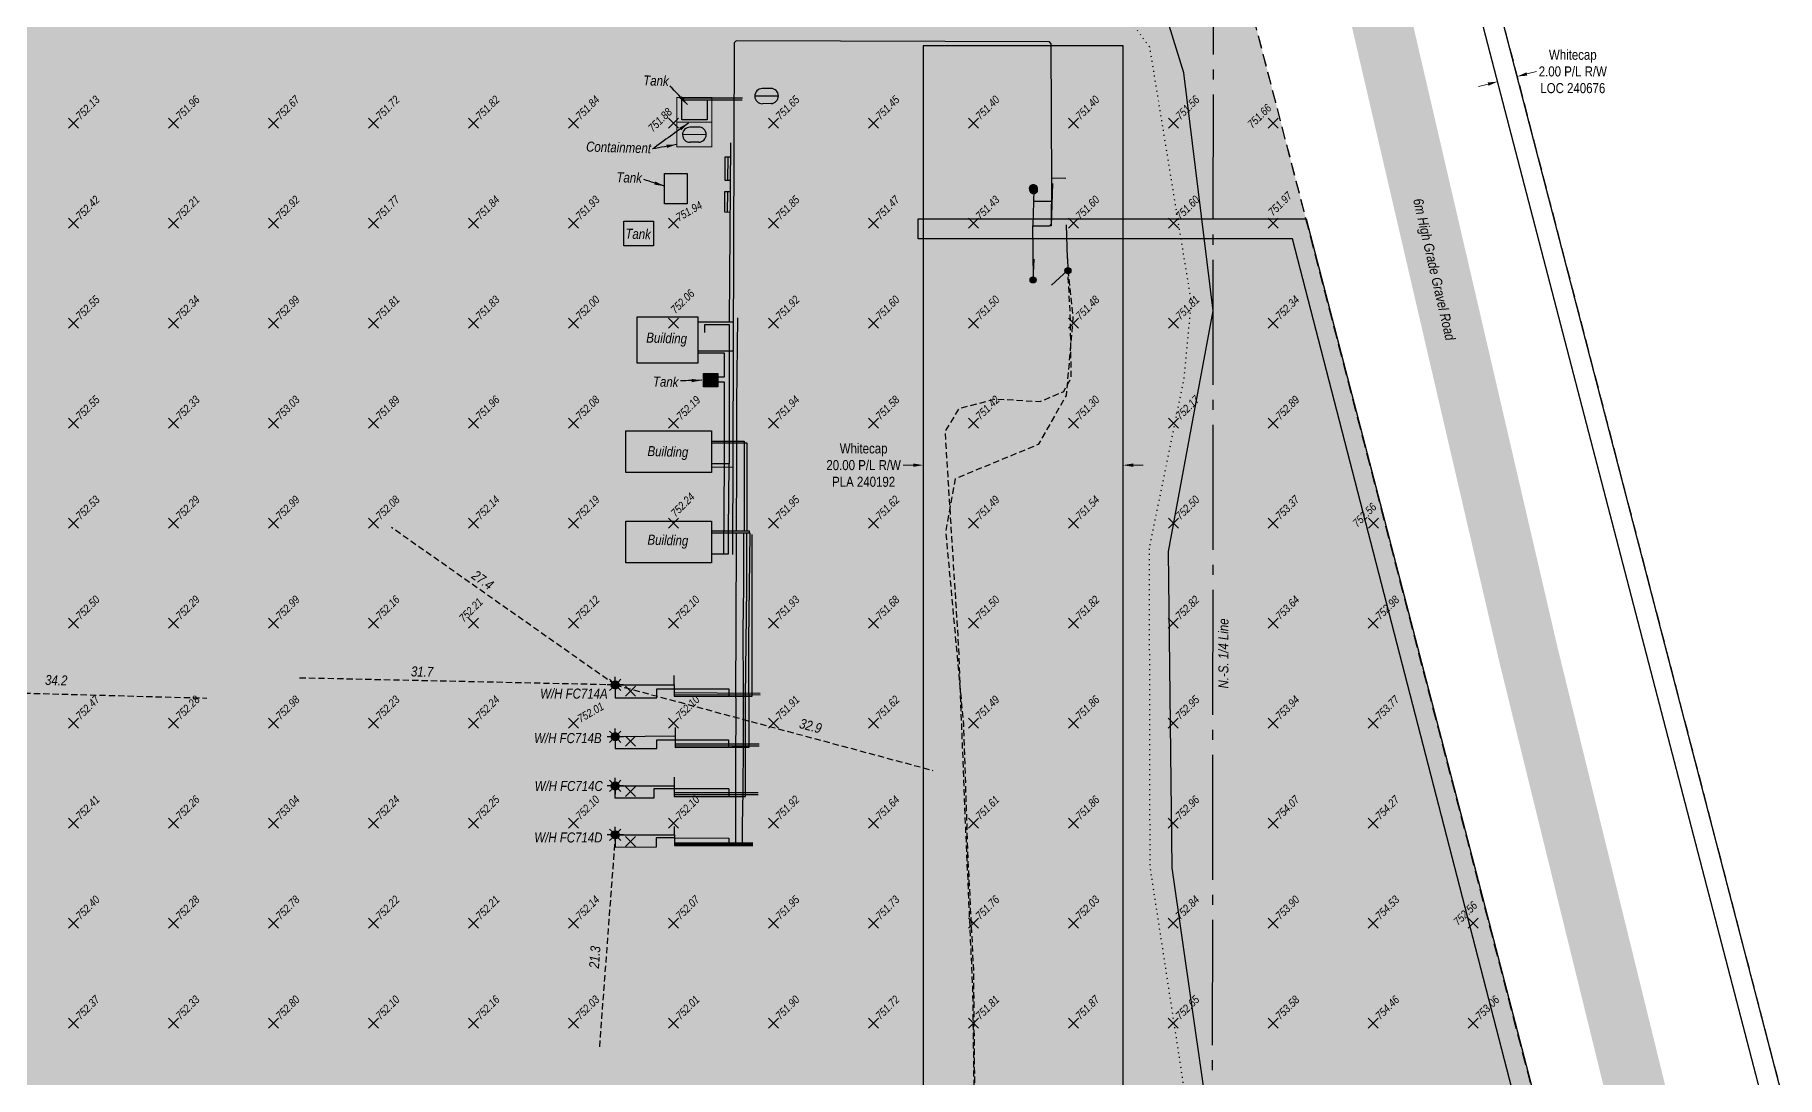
# Model space of a CAD drawing. Extents: x 494960 to 503443, y 6040332 to 6043193.
# Drawn here: x 498839 to 500580, y 6041192 to 6042233 of the extents above; entities that cross this region are included whole.
import ezdxf

# ---------------------------------------------------------------- set-up
doc = ezdxf.new("R2010")
doc.units = 0
doc.header["$LTSCALE"] = 5
doc.header["$PDMODE"] = 3
doc.header["$PDSIZE"] = 5
for name, pattern in [('foc-ACCESSROAD', [3.75, 2.5, -1.25]), ('foc-QUARTERLINE', [33, 25, -3, 2, -3]), ('foc-TIELINE', [1.875, 1.25, -0.625]), ('foc-TOPO', [1, 0.2, -0.8]), ('UG_PIPE', [1.875, 1.25, -0.625])]:
    doc.linetypes.add(name, pattern=pattern)
doc.layers.get('Defpoints').update_dxf_attribs({"color": 9})
for name, color, linetype in [('AS-DRILL-T', 8, 'Continuous'), ('AS-PIPE-UG', 44, 'UG_PIPE'), ('AS-ROADS', 254, 'Continuous'), ('AS-SYMBOL', 7, 'Continuous'), ('C-AR', 13, 'foc-ACCESSROAD'), ('C-RW', 13, 'Continuous'), ('C-WS', 13, 'foc-ACCESSROAD'), ('L-QSEC', 8, 'foc-QUARTERLINE'), ('P-PROPOSED-H', 21, 'Continuous'), ('T-LOW-AREA', 48, 'foc-TOPO'), ('T-SLOPE', 48, 'Continuous'), ('T-TIE', 201, 'foc-TIELINE')]:
    doc.layers.add(name, color=color, linetype=linetype)
for name, color, linetype, true_color in [('AS-PIPE-AG', 7, 'Continuous', 0x7d00fa), ('AS-STRUCTURE-H', 7, 'Continuous', 0xa8a8a8), ('AS-STRUCTURE-T', 7, 'Continuous', 0x454545), ('oil_and_gas_wells_pt', 7, 'Continuous', 0xa9ec0c)]:
    doc.layers.add(name, color=color, linetype=linetype, true_color=true_color)
doc.layers.add('AS-STRUCTURE', color=7, linetype='Continuous', lineweight=30, true_color=0x595959)
for name, color, linetype, lineweight in [('C-AR-T', 13, 'Continuous', 9), ('C-RW-T', 13, 'Continuous', 9), ('C-WS-T', 13, 'Continuous', 9), ('T-ELEVATION', 48, 'Continuous', 18), ('T-ELEVATION-T', 48, 'Continuous', 18), ('T-TEXT', 48, 'Continuous', 18), ('T-TIE-T', 201, 'Continuous', 18)]:
    doc.layers.add(name, color=color, linetype=linetype, lineweight=lineweight)
doc.styles.add('80CG', font='ARIALN.TTF', dxfattribs={"height": 10})
doc.styles.add('80L', font='ARIALN.TTF', dxfattribs={"height": 10})
doc.styles.add('80LS', font='ARIALNI.TTF', dxfattribs={"height": 10})
doc.dimstyles.new('Compass 5 000', dxfattribs={"dimscale": 5, "dimtxt": 9, "dimasz": 2, "dimexe": 0.2, "dimexo": 0.0625, "dimgap": 0.5, "dimtad": 0, "dimtih": 1, "dimtoh": 1, "dimzin": 0, "dimdsep": 46, "dimtxsty": '80CG', "dimcen": 0.1, "dimse1": 1, "dimse2": 1, "dimclrd": 256, "dimclrt": 256, "dimaunit": 1, "dimadec": 4, "dimazin": 0, "dimtfac": 0.06, "dimtofl": 0, "dimtmove": 0, "dimatfit": 1, "dimfxl": 0.2, "dimtolj": 1, "dimtzin": 0, "dimlwd": -1, "dimarcsym": 0})

# ---------------------------------------------------------------- blocks, each defined once
blk = doc.blocks.new('PIG')
h = blk.add_hatch(color=255)
h.dxf.hatch_style = 1
edge = h.paths.add_edge_path()
edge.add_arc((0, 0), 0.85, 0, 360)
at = {"layer": 'AS-SYMBOL'}
h = blk.add_hatch(color=13, dxfattribs=at)
h.dxf.hatch_style = 1
h.paths.add_polyline_path([(-0.1, 0, 1), (-0.55, 0, 1)])
h = blk.add_hatch(color=13, dxfattribs=at)
h.dxf.hatch_style = 1
h.paths.add_polyline_path([(0.1, 0, 1), (0.55, 0, 1)])
at = {"layer": 'AS-SYMBOL', "color": 13}
for centre, radius in [((0, 0), 0.75), ((-0.33, 0), 0.225), ((0.33, 0), 0.225)]:
    blk.add_circle(centre, radius, dxfattribs=at)
blk = doc.blocks.new('RISER')
h = blk.add_hatch(color=255)
h.dxf.hatch_style = 1
edge = h.paths.add_edge_path()
edge.add_arc((0, 0), 0.7, 0, 360)
blk.add_hatch(color=13).paths.add_polyline_path([(0.58, -0.15), (-0.58, -0.15, 0.774597)])
at = {"color": 13}
blk.add_line((-0.58, -0.15), (0.58, -0.15), dxfattribs=at)
blk.add_circle((0, 0), 0.6, dxfattribs=at)
blk = doc.blocks.new('GAS')
h = blk.add_hatch(color=255)
h.dxf.hatch_style = 1
edge = h.paths.add_edge_path()
edge.add_arc((0, 0), 0.9, 0, 360)
for p, q in [((-0.81, 0), (-1.62, 0)), ((-0.57, 0.57), (-1.14, 1.14)), ((0, 0.81), (0, 1.62)), ((0.57, 0.57), (1.14, 1.14)), ((1.62, 0), (0.81, 0)), ((-0.57, -0.57), (-1.14, -1.14)), ((0, -0.81), (0, -1.62)), ((1.14, -1.14), (0.57, -0.57))]:
    blk.add_line(p, q)
blk.add_circle((0, 0), 0.8)
blk = doc.blocks.new('*U611')
at = {"color": 13}
for p, q in [((-0.6, 1.27), (-0.58, 0.58)), ((0.6, 1.3), (0.62, 0.62))]:
    blk.add_line(p, q, dxfattribs=at)
for centre, start, end in [((0, 1.28), 1.848, 181.5803), ((0.02, 0.6), 181.5803, 1.5803)]:
    blk.add_arc(centre, 0.6, start, end, dxfattribs=at)
at = {"layer": 'Defpoints'}
blk.add_line((-0.01, 1.88), (0.04, 0), dxfattribs=at)
blk = doc.blocks.new('*D612')
at = {"layer": 'C-RW-T', "transparency": 16777216}
for p, q in [((499716.8, 6041803.3), (499706.7, 6041803.3)), ((499936.7, 6041803.3), (499946.7, 6041803.3))]:
    blk.add_line(p, q, dxfattribs=at)
for points in [[(499716.8, 6041805), (499716.8, 6041801.6), (499726.8, 6041803.3)], [(499936.7, 6041805), (499936.7, 6041801.6), (499926.7, 6041803.3)]]:
    blk.add_solid(points, dxfattribs=at)
at = {"layer": 'Defpoints', "color": 0, "transparency": 16777216}
for p in [(499926.7, 6041803.3), (499726.8, 6041428.4), (499926.7, 6041428.4)]:
    blk.add_point(p, dxfattribs=at)
at = {"layer": 'C-RW-T', "transparency": 16777216, "insert": (499667.2, 6041803.3), "char_height": 10, "attachment_point": 5, "style": '80CG'}
blk.add_mtext('\\A1;Whitecap\\P20.00 P/L R/W\\PPLA 240192', dxfattribs=at)
blk = doc.blocks.new('*D614')
at = {"layer": 'C-AR-T', "transparency": 16777216}
for p, q in [((500330.2, 6042194.3), (500339.9, 6042196.8)), ((500291.5, 6042184.2), (500281.8, 6042181.7))]:
    blk.add_line(p, q, dxfattribs=at)
for points in [[(500329.8, 6042195.9), (500330.6, 6042192.7), (500320.5, 6042191.8)], [(500291.1, 6042185.8), (500291.9, 6042182.6), (500301.2, 6042186.7)]]:
    blk.add_solid(points, dxfattribs=at)
at = {"layer": 'Defpoints', "color": 0, "transparency": 16777216}
for p in [(500320.5, 6042191.9), (500320.5, 6042191.8), (500301.1, 6042186.9)]:
    blk.add_point(p, dxfattribs=at)
at = {"layer": 'C-AR-T', "transparency": 16777216, "insert": (500376.2, 6042196.8), "char_height": 10, "attachment_point": 5, "style": '80CG'}
blk.add_mtext('\\A1;Whitecap^J2.00 P/L R/W\\PLOC 240676', dxfattribs=at)

msp = doc.modelspace()

# ---------------------------------------------------------------- hatches: boundary and pattern name
at = {"layer": 'AS-ROADS'}
h = msp.add_hatch(color=256, dxfattribs=at)
h.dxf.hatch_style = 1
h.paths.add_polyline_path([(498743.325, 6042493.133), (498741.64, 6042495.602), (498740.49, 6042500.542), (498741.72, 6042680.662), (498790.19, 6042729.142), (498815.04, 6042760.422), (499065.31, 6042767.652), (499307.61, 6042776.542), (499548.23, 6042765.242), (499588.79, 6042752.872), (499613, 6042723.112), (499606.16, 6042562.442), (499601.83, 6042535.502), (499543.31, 6042419.572), (499383.709, 6042215.839), (499318.711, 6042120.013), (499276.405, 6042067.402), (499258.531, 6041940.717), (499195.157, 6041740.944), (499104.16, 6041675.978), (499094.41, 6041229.332), (499317.029, 6041227.708), (499577.021, 6041208.218), (499684.268, 6041250.446), (499710.267, 6041401.494), (499785.015, 6041679.226), (499820.764, 6041766.931), (499910.136, 6041874.126), (499965.385, 6041992.69), (499952.97, 6042221.392), (499883.43, 6042315.152), (499823.81, 6042413.802), (499758.57, 6042546.882), (499743.73, 6042529.322), (499729.39, 6042573.162), (499733.27, 6042648.822), (499760.37, 6042729.782), (499760.25, 6042729.622), (499844.4, 6042759.832), (499950.97, 6042754.252), (499987.5, 6042746.462), (500016.09, 6042727.992), (500059, 6042686.142), (499998.99, 6043031.642), (499978.51, 6042971.132), (499943.11, 6042918.172), (499835.74, 6042854.132), (499579, 6042833.032), (499298.39, 6042832.152), (499070.5, 6042832.312), (498813.53, 6042843.552), (498666.88, 6042832.752), (498641.96, 6042798.562), (498594.26, 6042755.042), (498569.5, 6042711.562), (498568.34, 6042656.832), (498543.299, 6042611.674), (498530.678, 6042497.667), (498536.409, 6042474.362), (498738.557, 6042469.925)])
h = msp.add_hatch(color=256, dxfattribs=at)
h.dxf.hatch_style = 1
h.paths.add_polyline_path([(498725.61, 6042493.602), (498529.94, 6042497.682), (498215.72, 6042500.142), (497820.58, 6042502.162), (497816.22, 6042449.792), (497821.9, 6040951.372), (497842.27, 6040943.392), (497848.65, 6040899.932), (497860.04, 6040897.082), (498061.44, 6040899.402), (498375.06, 6040899.012), (498851.3, 6040898.322), (499006.94, 6040895.142), (499006.25, 6041094.242), (499003.4, 6041296.962), (499016.18, 6041774.522), (499031.01, 6042153.512), (499020.5, 6042485.792)])
at = {"layer": 'AS-STRUCTURE-H'}
h = msp.add_hatch(color=256, dxfattribs=at)
h.dxf.hatch_style = 1
h.paths.add_polyline_path([(499485.531, 6042168.585), (499510.732, 6042168.585), (499510.732, 6042148.502), (499485.531, 6042148.502)])
h = msp.add_hatch(color=256, dxfattribs=at)
h.dxf.hatch_style = 1
h.paths.add_polyline_path([(499468.249, 6042094.869), (499490.653, 6042094.869), (499490.653, 6042064.429), (499468.249, 6042064.429)])
h = msp.add_hatch(color=256, dxfattribs=at)
h.dxf.hatch_style = 1
h.paths.add_polyline_path([(499427.625, 6042047.224), (499457.02, 6042047.224), (499457.02, 6042022.607), (499427.625, 6042022.607)])
h = msp.add_hatch(color=256, dxfattribs=at)
h.dxf.hatch_style = 1
h.paths.add_polyline_path([(499440.914, 6041951.477), (499501.408, 6041951.477), (499501.408, 6041905.386), (499440.914, 6041905.386)])
h = msp.add_hatch(color=256, dxfattribs=at)
h.dxf.hatch_style = 1
h.paths.add_polyline_path([(499507, 6041895.064), (499521.598, 6041895.064), (499521.598, 6041881.722), (499507, 6041881.722)])
h = msp.add_hatch(color=256, dxfattribs=at)
h.dxf.hatch_style = 1
h.paths.add_polyline_path([(499429.379, 6041837.462), (499515.257, 6041837.462), (499515.257, 6041795.855), (499429.379, 6041795.855)])
h = msp.add_hatch(color=256, dxfattribs=at)
h.dxf.hatch_style = 1
h.paths.add_polyline_path([(499429.379, 6041747.328), (499515.257, 6041747.328), (499515.257, 6041705.72), (499429.379, 6041705.72)])
at = {"layer": 'P-PROPOSED-H'}
h = msp.add_hatch(color=256, dxfattribs=at)
h.dxf.hatch_style = 1
h.paths.add_polyline_path([(500461.49, 6040695.627), (500053.679, 6042264.135), (499994.73, 6042711.589), (497727.897, 6042711.589), (497727.897, 6040695.627)])

# ---------------------------------------------------------------- linework, layer by layer
at = {"layer": 'AS-PIPE-AG', "flags": 128}
for points in [[(499837.5, 6042078.542), (499836.36, 6042042.602), (499853.19, 6042042.392), (499855.16, 6042044.542), (499855.35, 6042084.082), (499854.654, 6042224.495), (499853.026, 6042226.453), (499539.888, 6042227.488), (499537.726, 6042225.578), (499536.138, 6041713.867)], [(499486.59, 6042168.585), (499488.148, 6042170.398), (499546.268, 6042170.398)], [(499545.919, 6042168.278), (499510.732, 6042168.278)], [(499533.993, 6042125.371), (499532.9, 6041946.46)], [(499533.905, 6042111.032), (499528.52, 6042111.032), (499528.52, 6042088.338), (499533.766, 6042088.306)], [(499531.358, 6042111.032), (499531.22, 6042088.322)], [(499869.35, 6042089.782), (499855.32, 6042090.065)], [(499533.695, 6042076.679), (499528.117, 6042076.679), (499528.117, 6042056.381), (499533.571, 6042056.348)], [(499530.957, 6042076.679), (499530.833, 6042056.365)], [(499855.88, 6042084.882), (499854.82, 6042042.562), (499836.68, 6042041.782)], [(499836.92, 6042067.262), (499837, 6042067.282), (499854.83, 6042067.112), (499855.19, 6042067.182)], [(499836.89, 6041989.412), (499836.36, 6042042.602)], [(499869.74, 6042043.692), (499870.8, 6042010.262), (499871.18, 6042009.852), (499871.23, 6041998.452), (499871.16, 6041997.982), (499871.16, 6041997.902), (499855.17, 6041983.092)], [(499837.43, 6042009.192), (499836.51, 6041988.392)], [(499501.408, 6041946.558), (499536.86, 6041946.448)], [(499540.978, 6041950.447), (499540.195, 6041866.673), (499540.093, 6041803.233), (499539.9, 6041737.705)], [(499508.452, 6041935.788), (499508.452, 6041942.331), (499508.452, 6041943.947), (499532.865, 6041943.947), (499532.865, 6041917.867), (499532.865, 6041866.469), (499532.865, 6041804.476), (499515.257, 6041804.476)], [(499501.408, 6041917.556), (499536.77, 6041917.446)], [(499501.408, 6041915.628), (499527.81, 6041915.628), (499527.81, 6041891.319), (499521.285, 6041891.319)], [(499521.598, 6041886.727), (499527.727, 6041886.727), (499527.647, 6041804.476), (499527.232, 6041714.634)], [(499515.257, 6041827.258), (499547.87, 6041827.258), (499547.87, 6041737.705)], [(499550.708, 6041737.705), (499550.708, 6041825.244), (499515.257, 6041825.244)], [(499515.257, 6041714.634), (499532.217, 6041714.634), (499532.228, 6041737.705), (499532.865, 6041804.476)], [(499515.257, 6041801.468), (499536.41, 6041801.402)], [(499515.257, 6041737.705), (499552.795, 6041737.705), (499552.795, 6041735.229)], [(499477.764, 6041583.631), (499477.764, 6041572.494), (499555.684, 6041572.494), (499555.684, 6041637.198), (499555.684, 6041680.992), (499555.684, 6041714.239), (499555.684, 6041733.968)], [(499477.849, 6041491.289), (499477.849, 6041472.231), (499515.815, 6041472.205), (499549.128, 6041472.171), (499549.128, 6041571.533), (499550.54, 6041681.083), (499550.465, 6041735.229)], [(499478.866, 6041540.967), (499478.866, 6041521.248), (499535.391, 6041521.315), (499552.821, 6041521.315), (499552.549, 6041628.094), (499553.647, 6041735.229), (499515.257, 6041735.229)], [(499539.813, 6041735.229), (499539.543, 6041638.474), (499539.274, 6041577.456), (499539.355, 6041563.672), (499539.095, 6041502.814), (499538.968, 6041471.64), (499538.963, 6041424.513)], [(499546.257, 6041424.513), (499546.135, 6041443.869), (499546.736, 6041476.65), (499547.025, 6041524.9), (499547.254, 6041577.504), (499546.939, 6041638.636), (499547.331, 6041680.859), (499547.409, 6041735.229)], [(499418.9, 6041583.631), (499477.764, 6041583.631), (499477.764, 6041592.9)], [(499418.9, 6041583.631), (499418.9, 6041570.624), (499460.469, 6041570.624), (499460.469, 6041579.576), (499532.331, 6041579.576), (499532.331, 6041572.494)], [(499477.764, 6041575.905), (499563.842, 6041575.457)], [(499477.764, 6041574.097), (499563.842, 6041573.648)], [(499478.866, 6041532.377), (499418.9, 6041531.84)], [(499418.9, 6041531.84), (499418.9, 6041519.921), (499460.319, 6041519.921), (499460.319, 6041528.661), (499532.239, 6041528.661), (499532.239, 6041521.311)], [(499478.866, 6041524.81), (499562.827, 6041524.81)], [(499478.866, 6041522.886), (499562.827, 6041522.886)], [(499532.422, 6041479.669), (499463.631, 6041479.669), (499457.595, 6041479.669), (499457.595, 6041470.602), (499418.782, 6041470.602), (499418.9, 6041482.637)], [(499418.9, 6041482.637), (499477.849, 6041482.637)], [(499561.827, 6041475.63), (499477.849, 6041475.63)], [(499532.422, 6041479.669), (499532.422, 6041472.188)], [(499561.827, 6041473.852), (499477.849, 6041473.852)], [(499478.035, 6041433.801), (499478.035, 6041442.227)], [(499418.9, 6041433.801), (499478.035, 6041433.801), (499478.035, 6041423.147), (499556.556, 6041423.147)], [(499478.035, 6041430.696), (499459.642, 6041430.696), (499459.642, 6041421.294), (499419.24, 6041421.239), (499418.9, 6041433.801)], [(499478.035, 6041430.696), (499532.306, 6041430.391), (499532.306, 6041423.147)], [(499478.035, 6041425.911), (499556.556, 6041425.911)], [(499478.035, 6041424.513), (499556.556, 6041424.513)]]:
    msp.add_lwpolyline(points, dxfattribs=at)
at = {"layer": 'AS-PIPE-UG', "flags": 128}
for points in [[(500519.98, 6040762.612), (500334.43, 6040838.272), (500143.19, 6040933.852), (499905.38, 6041054.982), (499806.88, 6041105.572), (499778.28, 6041132.592), (499776.48, 6041277.202), (499769.21, 6041442.292), (499762.15, 6041624.862), (499748.81, 6041836.862), (499762.84, 6041860.082), (499798.89, 6041869.522), (499843.61, 6041866.872), (499867.22, 6041876.982), (499874.85, 6041890.452), (499873.78, 6041954.912), (499871.51, 6041997.712), (499871.22, 6041998.422)], [(499871.22, 6041998.422), (499876.47, 6041950.592), (499869.74, 6041872.942), (499841.69, 6041823.792), (499758.71, 6041789.682), (499749.21, 6041737.032), (499767, 6041543.752), (499771.36, 6041410.362), (499777.06, 6041297.022), (499777.76, 6041206.082), (499778.56, 6041164.022), (499779.48, 6041136.012), (499790.13, 6041113.662), (499852.62, 6041082.392), (500020.65, 6040992.732), (500103.29, 6040953.662), (500405.17, 6040826.732), (500667.76, 6040642.632)]]:
    msp.add_lwpolyline(points, dxfattribs=at)
at = {"layer": 'AS-ROADS', "const_width": 59.969, "flags": 128}
msp.add_lwpolyline([(500031.68, 6043012.712), (500044.6, 6042903.652), (500086.53, 6042670.582), (500332, 6041613.232), (500515.93, 6040864.842)], dxfattribs=at)
at = {"layer": 'AS-STRUCTURE', "const_width": 0.999, "flags": 128}
for points in [[(499480.463, 6042170.831), (499515.373, 6042170.831), (499515.373, 6042146.115), (499480.463, 6042146.115)], [(499480.463, 6042146.115), (499515.373, 6042146.115), (499515.373, 6042121.399), (499480.463, 6042121.399)]]:
    msp.add_lwpolyline(points, close=True, dxfattribs=at)
at = {"layer": 'AS-STRUCTURE'}
for points in [[(499485.531, 6042168.585), (499510.732, 6042168.585), (499510.732, 6042148.502), (499485.531, 6042148.502)], [(499468.249, 6042094.869), (499490.653, 6042094.869), (499490.653, 6042064.429), (499468.249, 6042064.429)], [(499427.625, 6042047.224), (499457.02, 6042047.224), (499457.02, 6042022.607), (499427.625, 6042022.607)], [(499440.914, 6041951.477), (499501.408, 6041951.477), (499501.408, 6041905.386), (499440.914, 6041905.386)], [(499507, 6041895.064), (499521.598, 6041895.064), (499521.598, 6041881.722), (499507, 6041881.722)], [(499429.379, 6041837.462), (499515.257, 6041837.462), (499515.257, 6041795.855), (499429.379, 6041795.855)], [(499429.379, 6041747.328), (499515.257, 6041747.328), (499515.257, 6041705.72), (499429.379, 6041705.72)]]:
    msp.add_lwpolyline(points, close=True, dxfattribs=at)
at = {"layer": 'C-AR'}
for points in [[(500174.551, 6043184.408), (500289.726, 6042310.197), (500689.557, 6040772.379), (500834.334, 6040505.587)], [(500617.936, 6040401.076), (500520.2, 6040581.182), (500470.247, 6040673.236), (500464.606, 6040683.628), (500461.21, 6040695.842), (500053.679, 6042264.135), (500016.869, 6042543.557), (499936.567, 6043153.054)]]:
    msp.add_lwpolyline(points, dxfattribs=at)
at = {"layer": 'C-RW'}
for points in [[(500174.551, 6043184.408), (500289.726, 6042310.197), (500689.557, 6040772.379), (500706.288, 6040741.547), (500834.334, 6040505.587)], [(500816.311, 6040496.882), (500674.78, 6040757.698), (500670.824, 6040764.988), (500270.069, 6042306.359), (500154.734, 6043181.798)], [(500599.914, 6040392.372), (500505.59, 6040566.191), (500465.277, 6040640.483), (500455.638, 6040658.245), (500445.873, 6040676.237), (500440.833, 6040695.624), (500386.233, 6040905.614), (500095.853, 6042029.408), (500016.45, 6042029.404), (499926.724, 6042029.406), (499726.832, 6042029.407), (499721.632, 6042029.405), (499721.63, 6042049.397), (499726.833, 6042049.399), (499926.725, 6042049.397), (500016.468, 6042049.395), (500109.51, 6042049.398), (500410.069, 6040893.397), (500461.21, 6040695.842), (500464.606, 6040683.628), (500470.247, 6040673.236), (500496.785, 6040624.332), (500520.2, 6040581.182), (500617.936, 6040401.076)]]:
    msp.add_lwpolyline(points, dxfattribs=at)
at = {"layer": 'C-RW', "flags": 128}
msp.add_lwpolyline([(500913.934, 6040635.155), (499926.724, 6041141.172), (499926.724, 6042222.594), (499726.827, 6042222.594), (499726.827, 6041019.007), (500779.833, 6040479.265)], dxfattribs=at)
at = {"layer": 'C-WS', "flags": 128}
msp.add_lwpolyline([(500461.49, 6040695.627), (500053.679, 6042264.135), (499994.73, 6042711.589), (497727.897, 6042711.589), (497727.897, 6040695.627)], close=True, dxfattribs=at)
at = {"layer": 'L-QSEC', "flags": 128}
msp.add_lwpolyline([(500017.371, 6043163.7), (500015.135, 6040402.376)], dxfattribs=at)
at = {"layer": 'oil_and_gas_wells_pt'}
for p in [(499434.269, 6041577.39), (499434.269, 6041577.39), (499434.223, 6041527.319), (499434.223, 6041527.319), (499434.177, 6041477.247), (499434.177, 6041477.247), (499434.131, 6041427.176), (499434.131, 6041427.176)]:
    msp.add_point(p, dxfattribs=at)
at = {"layer": 'T-ELEVATION'}
for p in [(498877.39, 6042145.112, 7521.3), (498977.39, 6042145.112, 7519.6), (499077.29, 6042145.112, 7526.7), (499177.29, 6042145.112, 7517.2), (499277.19, 6042145.112, 7518.2), (499377.19, 6042145.112, 7518.4), (499477.09, 6042145.112, 7518.8), (499577.09, 6042145.112, 7516.5), (499676.99, 6042145.112, 7514.5), (499776.99, 6042145.112, 7514), (499876.89, 6042145.112, 7514), (499976.89, 6042145.112, 7515.6), (500076.79, 6042145.112, 7516.6), (498877.39, 6042045.112, 7524.2), (498977.39, 6042045.112, 7522.1), (499077.29, 6042045.112, 7529.2), (499177.29, 6042045.112, 7517.7), (499277.19, 6042045.112, 7518.4), (499377.19, 6042045.112, 7519.3), (499477.09, 6042045.112, 7519.4), (499577.09, 6042045.112, 7518.5), (499676.99, 6042045.112, 7514.7), (499776.99, 6042045.112, 7514.3), (499876.89, 6042045.112, 7516), (499976.89, 6042045.112, 7516), (500076.79, 6042045.112, 7519.7), (498877.39, 6041945.212, 7525.5), (498977.39, 6041945.212, 7523.4), (499077.29, 6041945.212, 7529.9), (499177.29, 6041945.212, 7518.1), (499277.19, 6041945.212, 7518.3), (499377.19, 6041945.212, 7520), (499477.09, 6041945.212, 7520.6), (499577.09, 6041945.212, 7519.2), (499676.99, 6041945.212, 7516), (499776.99, 6041945.212, 7515), (499876.89, 6041945.212, 7514.8), (499976.89, 6041945.212, 7518.1), (500076.79, 6041945.212, 7523.4), (498877.39, 6041845.212, 7525.5), (498977.39, 6041845.212, 7523.3), (499077.29, 6041845.212, 7530.3), (499177.29, 6041845.212, 7518.9), (499277.19, 6041845.212, 7519.6), (499377.19, 6041845.212, 7520.8), (499477.09, 6041845.212, 7521.9), (499577.09, 6041845.212, 7519.4), (499676.99, 6041845.212, 7515.8), (499776.99, 6041845.212, 7514.2), (499876.89, 6041845.212, 7513), (499976.89, 6041845.212, 7521.7), (500076.79, 6041845.212, 7528.9), (498877.39, 6041745.312, 7525.3), (498977.39, 6041745.312, 7522.9), (499077.29, 6041745.312, 7529.9), (499177.29, 6041745.312, 7520.8), (499277.19, 6041745.312, 7521.4), (499377.19, 6041745.312, 7521.9), (499477.09, 6041745.312, 7522.4), (499577.09, 6041745.312, 7519.5), (499676.99, 6041745.312, 7516.2), (499776.99, 6041745.312, 7514.9), (499876.89, 6041745.312, 7515.4), (499976.89, 6041745.312, 7525), (500076.79, 6041745.312, 7533.7), (500176.79, 6041745.312, 7525.6), (498877.39, 6041645.412, 7525), (498977.39, 6041645.412, 7522.9), (499077.29, 6041645.412, 7529.9), (499177.29, 6041645.412, 7521.6), (499277.19, 6041645.312, 7522.1), (499377.19, 6041645.312, 7521.2), (499477.09, 6041645.312, 7521), (499577.09, 6041645.312, 7519.3), (499676.99, 6041645.312, 7516.8), (499776.99, 6041645.312, 7515), (499876.89, 6041645.312, 7518.2), (499976.79, 6041645.312, 7528.2), (500076.79, 6041645.312, 7536.4), (500176.69, 6041645.312, 7529.8), (498877.39, 6041545.412, 7524.7), (498977.39, 6041545.412, 7522.8), (499077.29, 6041545.412, 7529.8), (499177.29, 6041545.412, 7522.3), (499277.19, 6041545.412, 7522.4), (499377.19, 6041545.412, 7520.1), (499477.09, 6041545.412, 7521), (499577.09, 6041545.412, 7519.1), (499676.99, 6041545.412, 7516.2), (499776.89, 6041545.412, 7514.9), (499876.89, 6041545.412, 7518.6), (499976.79, 6041545.412, 7529.5), (500076.79, 6041545.412, 7539.4), (500176.69, 6041545.412, 7537.7), (498877.39, 6041445.512, 7524.1), (498977.39, 6041445.512, 7522.6), (499077.29, 6041445.512, 7530.4), (499177.29, 6041445.512, 7522.4), (499277.19, 6041445.512, 7522.5), (499377.09, 6041445.512, 7521), (499477.09, 6041445.512, 7521), (499576.99, 6041445.512, 7519.2), (499676.99, 6041445.412, 7516.4), (499776.89, 6041445.412, 7516.1), (499876.89, 6041445.412, 7518.6), (499976.79, 6041445.412, 7529.6), (500076.79, 6041445.412, 7540.7), (500176.69, 6041445.412, 7542.7), (498877.39, 6041345.512, 7524), (498977.29, 6041345.512, 7522.8), (499077.29, 6041345.512, 7527.8), (499177.19, 6041345.512, 7522.2), (499277.19, 6041345.512, 7522.1), (499377.09, 6041345.512, 7521.4), (499477.09, 6041345.512, 7520.7), (499576.99, 6041345.512, 7519.5), (499676.99, 6041345.512, 7517.3), (499776.89, 6041345.512, 7517.6), (499876.89, 6041345.512, 7520.3), (499976.79, 6041345.512, 7528.4), (500076.79, 6041345.512, 7539), (500176.69, 6041345.512, 7545.3), (500276.69, 6041345.512, 7525.6), (498877.39, 6041245.612, 7523.7), (498977.29, 6041245.612, 7523.3), (499077.29, 6041245.612, 7528), (499177.19, 6041245.612, 7521), (499277.19, 6041245.612, 7521.6), (499377.09, 6041245.612, 7520.3), (499477.09, 6041245.612, 7520.1), (499576.99, 6041245.612, 7519), (499676.99, 6041245.612, 7517.2), (499776.89, 6041245.612, 7518.1), (499876.89, 6041245.612, 7518.7), (499976.79, 6041245.612, 7526.5), (500076.79, 6041245.512, 7535.8), (500176.69, 6041245.512, 7544.6), (500276.69, 6041245.512, 7530.6)]:
    msp.add_point(p, dxfattribs=at)
at = {"layer": 'T-LOW-AREA', "flags": 128}
msp.add_lwpolyline([(499743.73, 6042529.322), (499758.57, 6042546.882), (499776.64, 6042542.802), (499823.81, 6042413.802), (499883.43, 6042315.152), (499952.97, 6042221.392), (499994.58, 6041966.492), (499987.17, 6041888.332), (499952.63, 6041720.492), (499953.26, 6041402.362), (500027.64, 6040918.222), (499904.28, 6040869.792), (499412.03, 6040867.392), (499057.49, 6040872.412), (498241.58, 6040876.462), (497827.37, 6040871.402), (497810.94, 6040872.632), (497799.42, 6040890.672), (497790.5, 6042523.522), (497959, 6042530.022), (498271.6, 6042529.822), (498507.86, 6042543.152), (498522.34, 6042557.792)], dxfattribs=at)
at = {"layer": 'T-SLOPE', "flags": 128}
msp.add_lwpolyline([(498531.79, 6040854.172), (499032.82, 6040849.242), (499405.51, 6040844.292), (499881.89, 6040837.272), (500010.63, 6040828.142), (500048.01, 6040853.962), (500025.73, 6041052.642), (499975.7, 6041400.782), (499972.1, 6041716.902), (500002.94, 6041884.162), (500016.76, 6041957.472), (499987.2, 6042195.572), (499972.53, 6042242.772), (499956.36, 6042263.302), (499895.36, 6042320.952), (499840.57, 6042423.372), (499792.45, 6042546.832), (499744.37, 6042559.772), (499731.04, 6042516.572)], dxfattribs=at)
at = {"layer": 'T-TIE'}
for p, q in [((499418.9, 6041583.631), (499195.157, 6041740.944)), ((499418.9, 6041583.631), (499102.295, 6041590.542)), ((499418.9, 6041583.631), (499736.297, 6041498.208)), ((498668.902, 6041579.667), (499010.721, 6041570.519)), ((499418.9, 6041433.801), (499402.967, 6041221.265))]:
    msp.add_line(p, q, dxfattribs=at)

# ---------------------------------------------------------------- block references
at = {"layer": 'AS-DRILL-T', "color": 2, "xscale": 4.997427049999987, "yscale": 4.997427049999987, "zscale": 4.997427049999987}
for p in [(499418.9, 6041583.631), (499418.9, 6041531.84), (499418.9, 6041482.637), (499418.9, 6041433.801)]:
    msp.add_blockref('GAS', p, dxfattribs=at)
at = {"layer": 'AS-SYMBOL', "xscale": 12.58994642661128, "yscale": 12.58994642661128, "zscale": 12.58994642661128, "rotation": 269.0041437740865}
for p in [(499558.387, 6042172.568), (499486.132, 6042133.979)]:
    msp.add_blockref('*U611', p, dxfattribs=at)
at = {"layer": 'AS-SYMBOL', "color": 6, "xscale": 4.997427049999987, "yscale": 4.997427049999987, "zscale": 4.997427049999987}
msp.add_blockref('PIG', (499836.84, 6042080.122), dxfattribs=at)
at = {"layer": 'AS-SYMBOL', "xscale": 4.997427049999987, "yscale": 4.997427049999987, "zscale": 4.997427049999987}
for name, p in [('PIG', (499837.1, 6042078.212)), ('RISER', (499871.45, 6041997.652)), ('RISER', (499836.58, 6041988.432))]:
    msp.add_blockref(name, p, dxfattribs=at)

# ---------------------------------------------------------------- texts
at = {"layer": 'AS-STRUCTURE-T', "char_height": 9.99485, "attachment_point": 1, "rotation": 358.403167, "style": '80L'}
for s, width, insert in [('\\pi0.76243;{\\fArial Narrow|b0|i1|c0|p34;Tank}', 26.17111, (499446.308, 6042192.965)), ('\\pi0.56812;{\\fArial Narrow|b0|i1|c0|p34;Containment}', 65.50966, (499389.396, 6042126.845)), ('\\pi0.76243;{\\fArial Narrow|b0|i1|c0|p34;Tank}', 26.17111, (499419.527, 6042096.137)), ('\\pi0.76243;{\\fArial Narrow|b0|i1|c0|p34;Tank}', 26.17111, (499428.443, 6042039.778)), ('{\\fArial Narrow|b0|i1|c0|p34;Building}', 39.31419, (499450.077, 6041935.882)), ('\\pi0.76243;{\\fArial Narrow|b0|i1|c0|p34;Tank}', 26.17111, (499456.031, 6041891.997)), ('{\\fArial Narrow|b0|i1|c0|p34;Building}', 39.31419, (499451.324, 6041822.432)), ('{\\fArial Narrow|b0|i1|c0|p34;Building}', 39.31419, (499451.324, 6041733.917))]:
    msp.add_mtext_dynamic_manual_height_columns(s, width=width, gutter_width=50, heights=[0], dxfattribs=dict(at, insert=insert))
at = {"layer": 'C-WS-T', "char_height": 10, "attachment_point": 1, "style": '80L'}
for s, width, insert in [('\\pi0.76623;{\\fArial Narrow|b0|i1|c0|p34;W/H FC714A}', 66.99632, (499343.061, 6041579.973)), ('\\pi0.54795;{\\fArial Narrow|b0|i1|c0|p34;W/H FC714B}', 66.99632, (499337.24, 6041535.499)), ('\\pi0.76623;{\\fArial Narrow|b0|i1|c0|p34;W/H FC714C}', 68.29236, (499337.568, 6041487.609)), ('\\pi0.76623;{\\fArial Narrow|b0|i1|c0|p34;W/H FC714D}', 68.0809, (499337.24, 6041436.148))]:
    msp.add_mtext_dynamic_manual_height_columns(s, width=width, gutter_width=50, heights=[0], dxfattribs=dict(at, insert=insert))
at = {"layer": 'L-QSEC', "insert": (500021.875, 6041579.774), "char_height": 9.99485, "attachment_point": 1, "rotation": 89.953594, "style": '80L'}
msp.add_mtext_dynamic_manual_height_columns('\\A1;\\pi0.32609,t160.2437;{\\fArial Narrow|b0|i1|c0|p34;N.-S. 1/4 Line}', width=69.8321, gutter_width=49.974, heights=[0], dxfattribs=at)
at = {"layer": 'T-ELEVATION-T', "char_height": 8, "width": 27, "attachment_point": 1, "style": '80LS', "bg_fill": 1, "box_fill_scale": 1.15, "bg_fill_transparency": 0}
for s, insert, rotation, bg_fill_color in [('752.13', (498878.73, 6042153.642), 44.999991, 254), ('751.96', (498978.73, 6042153.642), 44.999991, 254), ('752.67', (499078.63, 6042153.642), 44.999991, 21), ('751.72', (499178.63, 6042153.642), 44.999991, 21), ('751.82', (499278.53, 6042153.642), 44.999991, 21), ('751.84', (499378.53, 6042153.642), 44.999991, 254), ('751.65', (499578.43, 6042153.642), 44.999991, 254), ('751.45', (499678.33, 6042153.642), 44.999991, 254), ('751.40', (499778.33, 6042153.642), 44.999991, 254), ('751.40', (499878.23, 6042153.642), 44.999991, 254), ('751.56', (499978.23, 6042153.642), 44.999991, 21), ('751.88', (499450.95, 6042141.336), 44.999991, 254), ('751.66', (500050.109, 6042145.205), 44.999991, 21), ('752.42', (498878.73, 6042053.642), 44.999991, 254), ('752.21', (498978.73, 6042053.642), 44.999991, 254), ('752.92', (499078.63, 6042053.642), 44.999991, 21), ('751.77', (499178.63, 6042053.642), 44.999991, 21), ('751.84', (499278.53, 6042053.642), 44.999991, 254), ('751.93', (499378.53, 6042053.642), 44.999991, 254), ('751.94', (499478.43, 6042053.642), 30, 254), ('751.85', (499578.43, 6042053.642), 44.999991, 254), ('751.47', (499678.33, 6042053.642), 44.999991, 254), ('751.43', (499778.33, 6042053.642), 44.999991, 254), ('751.60', (499878.23, 6042053.642), 44.999991, 254), ('751.60', (499978.23, 6042053.642), 44.999991, 21), ('751.97', (500070.839, 6042057.401), 44.999991, 21), ('752.55', (498878.73, 6041953.742), 44.999991, 254), ('752.34', (498978.73, 6041953.742), 44.999991, 254), ('752.99', (499078.63, 6041953.742), 44.999991, 21), ('751.81', (499178.63, 6041953.742), 44.999991, 21), ('751.83', (499278.53, 6041953.742), 44.999991, 254), ('752.00', (499378.53, 6041953.742), 44.999991, 254), ('752.06', (499473.363, 6041959.853), 44.999991, 254), ('751.92', (499578.43, 6041953.742), 44.999991, 254), ('751.60', (499678.33, 6041953.742), 44.999991, 254), ('751.50', (499778.33, 6041953.742), 44.999991, 254), ('751.48', (499878.23, 6041953.742), 44.999991, 254), ('751.81', (499978.23, 6041953.742), 44.999991, 21), ('752.34', (500078.13, 6041953.742), 44.999991, 21), ('752.55', (498878.73, 6041853.742), 44.999991, 254), ('752.33', (498978.73, 6041853.742), 44.999991, 254), ('753.03', (499078.63, 6041853.742), 44.999991, 21), ('751.89', (499178.63, 6041853.742), 44.999991, 21), ('751.96', (499278.53, 6041853.742), 44.999991, 254), ('752.08', (499378.53, 6041853.742), 44.999991, 254), ('752.19', (499479.269, 6041853.462), 45, 254), ('751.94', (499578.43, 6041853.742), 44.999991, 254), ('751.58', (499678.33, 6041853.742), 44.999991, 254), ('751.42', (499778.33, 6041853.742), 44.999991, 254), ('751.30', (499878.23, 6041853.742), 44.999991, 254), ('752.17', (499978.23, 6041853.742), 44.999991, 21), ('752.89', (500078.13, 6041853.742), 44.999991, 21), ('752.53', (498878.73, 6041753.842), 44.999991, 254), ('752.29', (498978.73, 6041753.842), 44.999991, 254), ('752.99', (499078.63, 6041753.842), 44.999991, 21), ('752.08', (499178.63, 6041753.842), 44.999991, 21), ('752.14', (499278.53, 6041753.842), 44.999991, 254), ('752.19', (499378.53, 6041753.842), 44.999991, 254), ('752.24', (499473.542, 6041756.617), 44.999991, 254), ('751.95', (499578.43, 6041753.842), 44.999991, 254), ('751.62', (499678.33, 6041753.842), 44.999991, 254), ('751.49', (499778.33, 6041753.842), 44.999991, 254), ('751.54', (499878.23, 6041753.842), 44.999991, 21), ('752.50', (499978.23, 6041753.842), 44.999991, 21), ('753.37', (500078.13, 6041753.842), 44.999991, 21), ('752.56', (500155.169, 6041746.476), 44.999991, 21), ('752.50', (498878.73, 6041653.942), 44.999991, 254), ('752.29', (498978.73, 6041653.942), 44.999991, 254), ('752.99', (499078.63, 6041653.942), 44.999991, 21), ('752.16', (499178.63, 6041653.942), 44.999991, 254), ('752.21', (499261.854, 6041651.509), 44.999991, 254), ('752.12', (499378.53, 6041653.842), 44.999991, 254), ('752.10', (499478.43, 6041653.842), 44.999991, 254), ('751.93', (499578.43, 6041653.842), 44.999991, 254), ('751.68', (499678.33, 6041653.842), 44.999991, 254), ('751.50', (499778.33, 6041653.842), 44.999991, 21), ('751.82', (499878.23, 6041653.842), 44.999991, 21), ('752.82', (499978.13, 6041653.842), 44.999991, 21), ('753.64', (500078.13, 6041653.842), 44.999991, 21), ('752.98', (500178.03, 6041653.842), 44.999991, 21), ('752.47', (498878.73, 6041553.942), 44.999991, 254), ('752.28', (498978.73, 6041553.942), 44.999991, 254), ('752.98', (499078.63, 6041553.942), 44.999991, 21), ('752.23', (499178.63, 6041553.942), 44.999991, 254), ('752.24', (499278.53, 6041553.942), 44.999991, 254), ('752.01', (499380.205, 6041552.686), 30, 254), ('752.10', (499478.43, 6041553.942), 44.999991, 254), ('751.91', (499578.43, 6041553.942), 44.999991, 254), ('751.62', (499678.33, 6041553.942), 44.999991, 254), ('751.49', (499778.23, 6041553.942), 44.999991, 21), ('751.86', (499878.23, 6041553.942), 44.999991, 21), ('752.95', (499978.13, 6041553.942), 44.999991, 21), ('753.94', (500078.13, 6041553.942), 44.999991, 21), ('753.77', (500178.03, 6041553.942), 44.999991, 21), ('752.41', (498878.73, 6041454.042), 44.999991, 254), ('752.26', (498978.73, 6041454.042), 44.999991, 254), ('753.04', (499078.63, 6041454.042), 44.999991, 21), ('752.24', (499178.63, 6041454.042), 44.999991, 254), ('752.25', (499278.53, 6041454.042), 44.999991, 254), ('752.10', (499378.43, 6041454.042), 44.999991, 254), ('752.10', (499478.43, 6041454.042), 44.999991, 254), ('751.92', (499578.33, 6041454.042), 44.999991, 254), ('751.64', (499678.33, 6041453.942), 44.999991, 254), ('751.61', (499778.23, 6041453.942), 44.999991, 21), ('751.86', (499878.23, 6041453.942), 44.999991, 21), ('752.96', (499978.13, 6041453.942), 44.999991, 21), ('754.07', (500078.13, 6041453.942), 44.999991, 21), ('754.27', (500178.03, 6041453.942), 44.999991, 21), ('752.40', (498878.73, 6041354.042), 44.999991, 254), ('752.28', (498978.63, 6041354.042), 44.999991, 254), ('752.78', (499078.63, 6041354.042), 44.999991, 21), ('752.22', (499178.53, 6041354.042), 44.999991, 254), ('752.21', (499278.53, 6041354.042), 44.999991, 254), ('752.14', (499378.43, 6041354.042), 44.999991, 254), ('752.07', (499478.43, 6041354.042), 44.999991, 254), ('751.95', (499578.33, 6041354.042), 44.999991, 254), ('751.73', (499678.33, 6041354.042), 44.999991, 254), ('751.76', (499778.23, 6041354.042), 44.999991, 21), ('752.03', (499878.23, 6041354.042), 44.999991, 21), ('752.84', (499978.13, 6041354.042), 44.999991, 21), ('753.90', (500078.13, 6041354.042), 44.999991, 21), ('754.53', (500178.03, 6041354.042), 44.999991, 21), ('752.56', (500255.952, 6041348.174), 44.999991, 21), ('752.37', (498878.73, 6041254.142), 44.999991, 254), ('752.33', (498978.63, 6041254.142), 44.999991, 254), ('752.80', (499078.63, 6041254.142), 44.999991, 21), ('752.10', (499178.53, 6041254.142), 44.999991, 254), ('752.16', (499278.53, 6041254.142), 44.999991, 254), ('752.03', (499378.43, 6041254.142), 44.999991, 254), ('752.01', (499478.43, 6041254.142), 44.999991, 254), ('751.90', (499578.33, 6041254.142), 44.999991, 254), ('751.72', (499678.33, 6041254.142), 44.999991, 21), ('751.81', (499778.23, 6041254.142), 44.999991, 21), ('751.87', (499878.23, 6041254.142), 44.999991, 21), ('752.65', (499978.13, 6041254.142), 44.999991, 21), ('753.58', (500078.13, 6041254.042), 44.999991, 21), ('754.46', (500178.03, 6041254.042), 44.999991, 21), ('753.06', (500278.03, 6041254.042), 44.999991, 21)]:
    msp.add_mtext(s, dxfattribs=dict(at, insert=insert, rotation=rotation, bg_fill_color=bg_fill_color))
at = {"layer": 'T-TEXT', "insert": (500242.596, 6042000.184), "char_height": 9.99485, "width": 145.67984, "attachment_point": 2, "rotation": 283.070025, "style": '80LS'}
msp.add_mtext('6m High Grade Gravel Road', dxfattribs=at)
at = {"layer": 'T-TIE-T', "char_height": 9.99485, "attachment_point": 1, "style": '80L'}
for s, insert, rotation in [('\\pi0.15906;{\\fArial Narrow|b0|i1|c0|p34;27.4}', (499280.018, 6041699.117), 324.888896), ('\\pi-0.16819;{\\fArial Narrow|b0|i1|c0|p34;31.7}', (499214.969, 6041602.201), 358.467071), ('\\pi0.02611;{\\fArial Narrow|b0|i1|c0|p34;34.2}', (498848.994, 6041593.624), 358.467071), ('\\pi0.08747;{\\fArial Narrow|b0|i1|c0|p34;32.9}', (499604.672, 6041550.448), 344.936576), ('\\pi0.07725;{\\fArial Narrow|b0|i1|c0|p34;21.3}', (499392.611, 6041300.681), 85.712903)]:
    msp.add_mtext_dynamic_manual_height_columns(s, width=21.78046, gutter_width=499.743, heights=[0], dxfattribs=dict(at, insert=insert, rotation=rotation))

# ---------------------------------------------------------------- dimensions: what is measured, and where the dimension line sits
at = {"layer": 'C-AR-T'}
dim = msp.add_aligned_dim(p1=(500301.135, 6042186.875), p2=(500320.481, 6042191.905), distance=-0.147, text='Whitecap^J2.00 P/L R/W\\PLOC 240676', dimstyle='Compass 5 000', dxfattribs=at)
dim.commit()
dim.dimension.update_dxf_attribs({"geometry": '*D614', "text_midpoint": (500376.225, 6042196.795)})
at = {"layer": 'C-RW-T'}
dim = msp.add_linear_dim(base=(499926.724, 6041803.295), p1=(499726.827, 6041428.356), p2=(499926.724, 6041428.356), angle=0, text='Whitecap\\P20.00 P/L R/W\\PPLA 240192', dimstyle='Compass 5 000', dxfattribs=at)
dim.commit()
dim.dimension.update_dxf_attribs({"geometry": '*D612', "text_midpoint": (499667.175, 6041803.295), "dimtype": 161})

# ---------------------------------------------------------------- leaders
at = {"layer": 'AS-STRUCTURE-T', "path_type": 1}
for points in [[(499491.052, 6042163.868), (499473.588, 6042182.298)], [(499492.064, 6042145.163), (499456.1, 6042119.334)], [(499480.136, 6042123.849), (499456.1, 6042119.334)], [(499467.905, 6042082.275), (499447.588, 6042088.779)], [(499505.364, 6041888.115), (499484.045, 6041887.586)]]:
    msp.add_leader(points, dimstyle='Compass 5 000', override={"dimgap": 0.5, "dimtad": 0}, dxfattribs=at)

doc.saveas('drawing.dxf')
